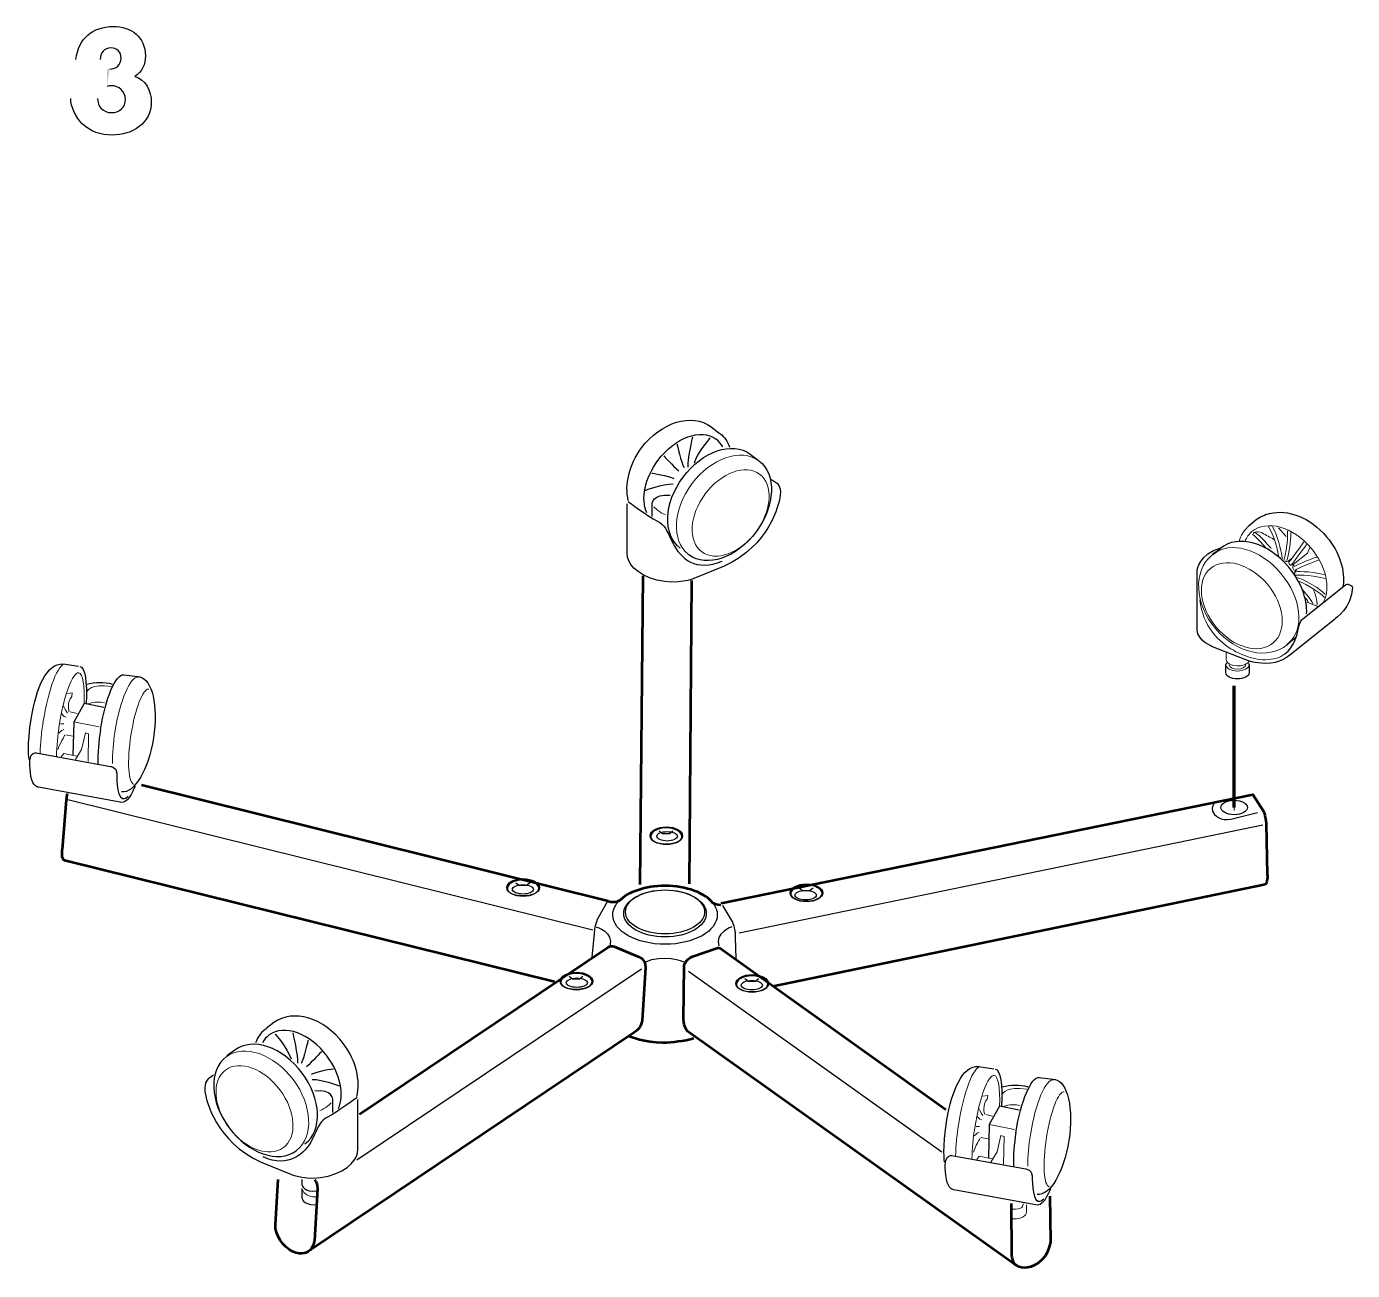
# Model space of a CAD drawing. Header units: centimetres. Extents: x 1543 to 3673, y 1148 to 2594.
# Drawn here: x 3180.573 to 3184.717, y 1687.131 to 1691.018 of the extents above; entities that cross this region are included whole.
import ezdxf

# ---------------------------------------------------------------- set-up
doc = ezdxf.new("R2010")
doc.units = ezdxf.units.CM
doc.layers.add('ferramenta', color=250, linetype='Continuous')

msp = doc.modelspace()

# ---------------------------------------------------------------- hatches: boundary and pattern name
at = {"layer": 'ferramenta', "transparency": 33554559}
h = msp.add_hatch(color=256, dxfattribs=at)
h.paths.add_polyline_path([(3180.7113, 1690.7935), (3180.7946, 1690.7935)], flags=0)
h.paths.add_polyline_path([(3180.8246, 1690.8306), (3180.8246, 1690.8852), (3180.833, 1690.8852)], flags=0)

# ---------------------------------------------------------------- linework, layer by layer
at = {"layer": 'ferramenta', "color": 18, "lineweight": 25, "true_color": 0x010101}
for points in [[(3182.7129, 1689.7673), (3182.7369, 1689.7486, -0.017467), (3182.7407, 1689.7457)], [(3184.3061, 1689.388, 0.025019), (3184.2999, 1689.3822), (3184.2791, 1689.3682)], [(3181.3464, 1687.9052), (3181.3224, 1687.8865, 0.013855), (3181.3186, 1687.8836)]]:
    msp.add_lwpolyline(points, format="xyb", dxfattribs=at)
for points in [[(3182.8348, 1689.6818), (3182.8597, 1689.6633)], [(3182.9014, 1689.6028), (3182.9168, 1689.5926)], [(3182.4503, 1689.3709), (3182.4503, 1689.5269)], [(3182.5288, 1689.4868), (3182.5288, 1689.5269)], [(3184.4149, 1689.4753), (3184.3906, 1689.4543)], [(3182.753, 1689.3316), (3182.6584, 1689.2933)], [(3184.2322, 1689.1322), (3184.2322, 1689.3197)], [(3184.5618, 1689.1671), (3184.6949, 1689.273)], [(3184.7032, 1689.2751), (3184.7102, 1689.2723)], [(3184.6621, 1689.1664), (3184.52, 1689.0528)], [(3184.3973, 1689.034), (3184.2796, 1689.08)], [(3180.6879, 1689.0261), (3180.7355, 1689.0191)], [(3184.3214, 1688.9984), (3184.3214, 1689.0232)], [(3184.3938, 1689.0232), (3184.3938, 1688.9984)], [(3180.8772, 1688.9921), (3180.9288, 1688.9855)], [(3180.8146, 1688.8903), (3180.7527, 1688.9029), (3180.7208, 1688.8447), (3180.718, 1688.7411)], [(3180.6087, 1688.7474), (3180.8356, 1688.7061)], [(3180.8713, 1688.5933), (3180.6101, 1688.641)], [(3181.2245, 1687.8197), (3181.1996, 1687.8012)], [(3183.5491, 1687.7679), (3183.5967, 1687.7609)], [(3181.1579, 1687.7407), (3181.1425, 1687.7305)], [(3183.7384, 1687.7339), (3183.79, 1687.7273)], [(3181.5305, 1687.6247), (3181.5305, 1687.6648)], [(3181.609, 1687.5088), (3181.609, 1687.6648)], [(3183.6758, 1687.6321), (3183.6139, 1687.6447), (3183.582, 1687.5865), (3183.5792, 1687.4829)], [(3181.3063, 1687.4695), (3181.4009, 1687.4311)], [(3183.4699, 1687.4892), (3183.6968, 1687.4479)], [(3181.4332, 1687.3865), (3181.4332, 1687.3591)], [(3181.434, 1687.4156), (3181.434, 1687.3979)], [(3183.7325, 1687.3352), (3183.4713, 1687.3828)]]:
    msp.add_lwpolyline(points, dxfattribs=at)
at = {"layer": 'ferramenta', "color": 18, "lineweight": 18, "true_color": 0x010101}
for points in [[(3184.4858, 1689.4514), (3184.5102, 1689.4242)], [(3184.5318, 1689.3371), (3184.5764, 1689.3726), (3184.5834, 1689.3901)], [(3184.5158, 1689.3476), (3184.527, 1689.3559)], [(3184.5179, 1689.3399), (3184.5235, 1689.335)], [(3184.5339, 1689.3197), (3184.5311, 1689.3259)], [(3184.5367, 1689.3057), (3184.5367, 1689.3141)], [(3184.5743, 1689.2193), (3184.6085, 1689.2054)], [(3184.3221, 1689.0612), (3184.3221, 1689.0402)], [(3180.7145, 1688.9246), (3180.7159, 1688.9358), (3180.7012, 1688.9337)], [(3180.7096, 1688.8763), (3180.7313, 1688.8714)], [(3180.69, 1688.8385), (3180.6795, 1688.8392)], [(3180.7208, 1688.8448), (3180.7999, 1688.8293)], [(3180.6956, 1688.8048), (3180.7173, 1688.8)], [(3180.7656, 1688.7208), (3180.767, 1688.8076), (3180.7572, 1688.8104), (3180.7453, 1688.7593), (3180.7257, 1688.7271)], [(3180.7299, 1688.7383), (3180.6893, 1688.7467), (3180.6816, 1688.7355)], [(3183.5757, 1687.6664), (3183.5771, 1687.6776), (3183.5624, 1687.6755)], [(3183.5708, 1687.6181), (3183.5925, 1687.6132)], [(3183.5512, 1687.5802), (3183.5407, 1687.5809)], [(3183.582, 1687.5866), (3183.6611, 1687.5711)], [(3183.6268, 1687.4626), (3183.6282, 1687.5494), (3183.6184, 1687.5522), (3183.6065, 1687.5011), (3183.5869, 1687.4689)], [(3183.5568, 1687.5466), (3183.5785, 1687.5417)], [(3183.5911, 1687.4801), (3183.5505, 1687.4885), (3183.5428, 1687.4773)], [(3183.6982, 1687.3358), (3183.6982, 1687.312)]]:
    msp.add_lwpolyline(points, dxfattribs=at)
at = {"layer": 'ferramenta', "lineweight": 53}
for points in [[(3182.4909, 1688.3374), (3182.5007, 1689.3014)], [(3182.6518, 1689.2867), (3182.6436, 1688.3391)], [(3182.3913, 1688.2849), (3180.9327, 1688.6473)], [(3182.7443, 1688.2784), (3184.4058, 1688.6186), (3184.4388, 1688.5665)], [(3184.4475, 1688.5266), (3184.4509, 1688.3686)], [(3180.6919, 1688.4127), (3182.2236, 1688.0339)], [(3184.4405, 1688.3356), (3182.9058, 1688.0179)], [(3182.6541, 1688.1117), (3182.7304, 1688.1377)], [(3182.7409, 1688.1377), (3183.4461, 1687.6343)], [(3182.5072, 1688.0775), (3182.4968, 1687.9118)], [(3182.6263, 1687.9155), (3182.628, 1688.0822)], [(3182.4722, 1687.8746), (3181.4535, 1687.1896)], [(3183.6623, 1687.1496), (3182.6402, 1687.8773)], [(3181.351, 1687.2731), (3181.3598, 1687.4148)], [(3181.4822, 1687.3869), (3181.4726, 1687.2237)], [(3183.7718, 1687.3627), (3183.7732, 1687.2226)], [(3183.6503, 1687.3401), (3183.6519, 1687.1765)]]:
    msp.add_lwpolyline(points, dxfattribs=at)
at = {"layer": 'ferramenta', "color": 7, "lineweight": 70, "true_color": 0xffffff}
msp.add_lwpolyline([(3184.3475, 1688.5776), (3184.3478, 1688.9581)], dxfattribs=at)
at = {"layer": 'ferramenta', "lineweight": 18}
msp.add_lwpolyline([(3184.3475, 1688.568), (3184.3478, 1688.9581)], dxfattribs=at)
at = {"layer": 'ferramenta', "lineweight": 53}
for points in [[(3180.6999, 1688.6211, 0.029176), (3180.697, 1688.6013), (3180.6841, 1688.4463)], [(3181.6138, 1687.619), (3182.3909, 1688.1407, -0.235801), (3182.4095, 1688.1436), (3182.4834, 1688.1124)]]:
    msp.add_lwpolyline(points, format="xyb", dxfattribs=at)
at = {"layer": 'ferramenta', "lineweight": 25}
for points in [[(3180.7022, 1688.6022), (3182.3433, 1688.1949)], [(3184.3372, 1688.5411), (3184.4208, 1688.5618)], [(3182.55, 1688.5044), (3182.5609, 1688.4964)], [(3182.5826, 1688.4964), (3182.5934, 1688.5043)], [(3182.7999, 1688.1863), (3184.4371, 1688.5231)], [(3182.5256, 1688.4795), (3182.5259, 1688.479)], [(3182.5609, 1688.4964), (3182.5826, 1688.4964)], [(3182.0824, 1688.3386), (3182.0764, 1688.3287), (3182.0764, 1688.3226)], [(3182.1023, 1688.3425), (3182.1132, 1688.3345)], [(3182.1349, 1688.3345), (3182.1457, 1688.3425)], [(3182.1671, 1688.3385), (3182.1731, 1688.3287), (3182.1731, 1688.3226)], [(3182.0779, 1688.3176), (3182.0782, 1688.3171)], [(3182.1132, 1688.3345), (3182.1349, 1688.3345)], [(3182.9679, 1688.3222), (3182.9619, 1688.3123), (3182.9619, 1688.3063)], [(3182.9634, 1688.3012), (3182.9637, 1688.3008)], [(3182.9878, 1688.3261), (3182.9987, 1688.3181)], [(3182.9987, 1688.3181), (3183.0204, 1688.3181)], [(3183.0204, 1688.3181), (3183.0312, 1688.3261)], [(3183.0527, 1688.3222), (3183.0586, 1688.3123), (3183.0586, 1688.3063)], [(3182.3613, 1688.2354), (3182.3889, 1688.2836)], [(3182.7478, 1688.2714), (3182.7791, 1688.2193)], [(3182.3407, 1688.1097), (3182.3493, 1688.1949)], [(3182.7877, 1688.1725), (3182.7895, 1688.1047)], [(3181.6059, 1687.4761), (3182.4955, 1688.073)], [(3182.2489, 1688.0463), (3182.2429, 1688.0364), (3182.2429, 1688.0304)], [(3182.2688, 1688.0502), (3182.2797, 1688.0422)], [(3182.3014, 1688.0422), (3182.3122, 1688.0502)], [(3182.3336, 1688.0462), (3182.3396, 1688.0364), (3182.3396, 1688.0304)], [(3182.6419, 1688.0665), (3183.4336, 1687.5017)], [(3182.2444, 1688.0253), (3182.2447, 1688.0249)], [(3182.2797, 1688.0422), (3182.3014, 1688.0422)], [(3182.7983, 1688.0389), (3182.7923, 1688.029), (3182.7923, 1688.023)], [(3182.7939, 1688.0179), (3182.7941, 1688.0175)], [(3182.8183, 1688.0428), (3182.8291, 1688.0348)], [(3182.8291, 1688.0348), (3182.8508, 1688.0348)], [(3182.8508, 1688.0348), (3182.8617, 1688.0428)], [(3182.8831, 1688.0388), (3182.8891, 1688.029), (3182.8891, 1688.023)]]:
    msp.add_lwpolyline(points, dxfattribs=at)
for points in [[(3182.6208, 1688.4845), (3182.6208, 1688.4906), (3182.6147, 1688.5006, 0.02611), (3182.6118, 1688.5026, 0.012956), (3182.6088, 1688.5046, 0.013484), (3182.6057, 1688.5063, 0.019464), (3182.6025, 1688.5079, 0.012564), (3182.5992, 1688.5093, 0.012819), (3182.5958, 1688.5106, 0.007054), (3182.5923, 1688.5117, 0.017518), (3182.5887, 1688.5126, 0.011844), (3182.5849, 1688.5133, 0.011742), (3182.5811, 1688.5139, 0.008478), (3182.5772, 1688.5142, 0.005426), (3182.5734, 1688.5144), (3182.5725, 1688.5144, 0.006348), (3182.5693, 1688.5143, 0.020557), (3182.5652, 1688.514, 0.01327), (3182.5611, 1688.5135, 0.009515), (3182.5568, 1688.5127, 0.004004), (3182.5531, 1688.5118, 0.012329), (3182.5495, 1688.5107, 0.010415), (3182.5459, 1688.5094, 0.010316), (3182.5425, 1688.508, 0.013826), (3182.5392, 1688.5063, 0.015243), (3182.536, 1688.5045, 0.024437), (3182.533, 1688.5025, 0.011305), (3182.5301, 1688.5005), (3182.5241, 1688.4906), (3182.5241, 1688.4845)], [(3182.0852, 1688.3406, -0.013464), (3182.0883, 1688.3426, -0.007736), (3182.0915, 1688.3444, -0.0113), (3182.0948, 1688.3461, -0.01214), (3182.0982, 1688.3475, -0.012332), (3182.1018, 1688.3488, -0.011312), (3182.1054, 1688.3499, -0.011855), (3182.1091, 1688.3508, -0.012853), (3182.1133, 1688.3516, -0.002782), (3182.1175, 1688.3521, -0.005424), (3182.1216, 1688.3524, -0.006491), (3182.1247, 1688.3525), (3182.1257, 1688.3525, -0.010855), (3182.1295, 1688.3523, -0.013232), (3182.1334, 1688.352, -0.011073), (3182.1372, 1688.3514, -0.010699), (3182.141, 1688.3507, -0.016122), (3182.1446, 1688.3498, -0.017977), (3182.1481, 1688.3487, -0.012002), (3182.1515, 1688.3474, -0.010617), (3182.1548, 1688.346, -0.019599), (3182.158, 1688.3444, -0.013479), (3182.1611, 1688.3427)], [(3182.9708, 1688.3242, -0.013464), (3182.9738, 1688.3262, -0.005265), (3182.977, 1688.328, -0.011306), (3182.9804, 1688.3297, -0.014718), (3182.9838, 1688.3312, -0.012332), (3182.9873, 1688.3324, -0.013939), (3182.9909, 1688.3335, -0.011855), (3182.9946, 1688.3344, -0.015241), (3182.9989, 1688.3352, -0.005251), (3183.003, 1688.3358, -0.005424), (3183.0071, 1688.336, -0.006491), (3183.0103, 1688.3361), (3183.0112, 1688.3361, -0.013569), (3183.015, 1688.336)], [(3183.0466, 1688.3263, 0.013473), (3183.0435, 1688.328, 0.019599), (3183.0404, 1688.3296, 0.010617), (3183.037, 1688.3311, 0.009313), (3183.0336, 1688.3323, 0.017977), (3183.0301, 1688.3334, 0.016122), (3183.0265, 1688.3343, 0.010699), (3183.0227, 1688.3351, 0.011072), (3183.0189, 1688.3356)], [(3182.258, 1688.0521, 0.01515), (3182.2548, 1688.0503, 0.011116), (3182.2517, 1688.0483)], [(3182.2613, 1688.0538, -0.017298), (3182.2647, 1688.0552, -0.009713), (3182.2683, 1688.0565, -0.01134), (3182.2719, 1688.0576, -0.011854), (3182.2756, 1688.0585, -0.008065), (3182.2798, 1688.0593, -0.012658), (3182.284, 1688.0598, -0.015601), (3182.2881, 1688.0601, 0.000057), (3182.2912, 1688.0602), (3182.2922, 1688.0602, -0.013561), (3182.296, 1688.06, -0.015878), (3182.2999, 1688.0597, -0.013754), (3182.3037, 1688.0592, -0.016003), (3182.3075, 1688.0584, -0.021574), (3182.3111, 1688.0575, -0.004386), (3182.3146, 1688.0564, -0.009351), (3182.318, 1688.0551, -0.015926), (3182.3213, 1688.0537, -0.019633), (3182.3245, 1688.0521, -0.016022), (3182.3276, 1688.0504)], [(3182.8012, 1688.0409, -0.019673), (3182.8043, 1688.0429, -0.007796), (3182.8074, 1688.0447, -0.011338), (3182.8108, 1688.0464, -0.010286), (3182.8142, 1688.0478, -0.010415), (3182.8177, 1688.0491, -0.012366), (3182.8213, 1688.0502, -0.009326), (3182.825, 1688.0511, -0.009493), (3182.8293, 1688.0519, -0.008329), (3182.8334, 1688.0524, -0.010369), (3182.8375, 1688.0527, -0.006377), (3182.8407, 1688.0528), (3182.8416, 1688.0528, -0.010852), (3182.8454, 1688.0526, -0.008492), (3182.8493, 1688.0523, -0.014397), (3182.8532, 1688.0517, -0.011838), (3182.8569, 1688.051, -0.020182), (3182.8605, 1688.0501, -0.012457), (3182.8641, 1688.049, -0.010108), (3182.8674, 1688.0477, -0.020501), (3182.8708, 1688.0463, -0.022099), (3182.874, 1688.0447, -0.013473), (3182.877, 1688.043, -0.013021), (3182.88, 1688.041)]]:
    msp.add_lwpolyline(points, format="xyb", dxfattribs=at)
at = {"layer": 'ferramenta', "color": 18, "lineweight": 25, "true_color": 0x010101}
for centre, radius, start, end in [((3182.6847, 1689.6708), 0.0724, 27.3927, 53.1409), ((3182.751, 1689.5097), 0.1787, 232.0132, 232.9785), ((3180.803, 1688.8069), 0.1603, 75.9445, 105.0437), ((3181.4017, 1688.7224), 0.6056, 170.7575, 180.8738), ((3181.3747, 1687.8087), 0.0725, 126.8995, 152.6307), ((3183.6642, 1687.5486), 0.1603, 75.9479, 105.0401), ((3184.2654, 1687.464), 0.608, 170.7776, 180.8537), ((3181.3803, 1687.5538), 0.0605, 306.0782, 308.9301)]:
    msp.add_arc(centre, radius, start, end, dxfattribs=at)
at = {"layer": 'ferramenta', "color": 18, "lineweight": 18, "true_color": 0x010101}
for centre, radius, start, end in [((3184.4532, 1689.3806), 0.0776, 130.4224, 157.5775), ((3183.2226, 1687.1751), 2.5649, 60.8513, 61.792), ((3184.2011, 1689.3208), 0.2984, 6.3529, 26.6955), ((3184.1843, 1689.4406), 0.3405, 344.3793, 359.3453), ((3150.8269, 1714.4661), 42.038, 323.28852, 323.39509), ((3184.3396, 1689.2997), 0.0899, 130.0721, 132.3418), ((3184.4603, 1689.1561), 0.0862, 307.1084, 310.4113), ((3184.4603, 1689.1162), 0.0745, 285.529, 307.7251), ((3181.3979, 1688.72), 0.7831, 170.9515, 177.9913), ((3181.3702, 1688.7232), 0.7037, 170.8428, 178.8228), ((3181.467, 1688.7133), 0.6257, 170.8746, 179.8413), ((3184.2619, 1687.4616), 0.7859, 170.9723, 177.9853), ((3184.2341, 1687.4647), 0.7064, 170.8581, 178.8075), ((3184.3254, 1687.4554), 0.6229, 170.8542, 179.863)]:
    msp.add_arc(centre, radius, start, end, dxfattribs=at)
at = {"layer": 'ferramenta', "lineweight": 53}
msp.add_arc((3182.5577, 1688.2316), 0.3883, 270.3969, 285.119, dxfattribs=at)
at = {"layer": 'ferramenta', "lineweight": 25}
for centre, major_axis, ratio, start_param, end_param in [((3182.5725, 1688.4845), (-0.0484, 0), 0.422427, 0.000339, 3.141811), ((3182.1247, 1688.3226), (-0.0484, 0), 0.422847, 0.001163, 3.141996), ((3183.0103, 1688.3063), (-0.0484, 0), 0.422847, 0.001163, 3.141996), ((3182.2912, 1688.0304), (-0.0484, 0), 0.422847, 0.001163, 3.141996), ((3182.8407, 1688.023), (0.0484, 0), 0.42333, 3.141509, 6.281354)]:
    msp.add_ellipse(centre, major_axis=major_axis, ratio=ratio, start_param=start_param, end_param=end_param, dxfattribs=at)
for points in [[(3180.7275, 1690.9152), (3180.7309, 1690.9481), (3180.7442, 1690.9731), (3180.7642, 1690.991)], [(3180.7642, 1690.991), (3180.7842, 1691.0089), (3180.8121, 1691.0181), (3180.8442, 1691.0181)], [(3180.8442, 1691.0181), (3180.9005, 1691.0181), (3180.9446, 1690.9856), (3180.9446, 1690.9268)], [(3180.8367, 1690.9514), (3180.8159, 1690.9514), (3180.803, 1690.9356), (3180.8034, 1690.9152)], [(3180.8688, 1690.9197), (3180.8688, 1690.9389), (3180.855, 1690.9514), (3180.8367, 1690.9514)], [(3180.833, 1690.8852), (3180.8538, 1690.8852), (3180.8688, 1690.8981), (3180.8688, 1690.9197)], [(3180.9446, 1690.9268), (3180.9446, 1690.9018), (3180.9346, 1690.8751), (3180.9117, 1690.8622)], [(3180.8388, 1690.8331), (3180.8338, 1690.8331), (3180.8292, 1690.8318), (3180.8246, 1690.8306)], [(3180.8821, 1690.791), (3180.8821, 1690.8147), (3180.8617, 1690.8331), (3180.8388, 1690.8331)], [(3180.9117, 1690.8622), (3180.945, 1690.8535), (3180.963, 1690.8152), (3180.963, 1690.7831)], [(3180.7471, 1690.7143), (3180.7284, 1690.7335), (3180.7105, 1690.766), (3180.7113, 1690.7935)], [(3180.7946, 1690.7935), (3180.7946, 1690.7685), (3180.8125, 1690.7489), (3180.8384, 1690.7489)], [(3180.8384, 1690.7489), (3180.8634, 1690.7489), (3180.8821, 1690.7656), (3180.8821, 1690.791)], [(3180.963, 1690.7831), (3180.963, 1690.7143), (3180.9034, 1690.6789), (3180.8409, 1690.6789)], [(3180.8409, 1690.6789), (3180.805, 1690.6789), (3180.7725, 1690.6885), (3180.7471, 1690.7143)], [(3184.2843, 1688.5891), (3184.2843, 1688.5891), (3184.2754, 1688.5793), (3184.2799, 1688.5659)], [(3184.3058, 1688.5776), (3184.3058, 1688.5902), (3184.3244, 1688.6004), (3184.3474, 1688.6004)], [(3184.3474, 1688.6004), (3184.3704, 1688.6004), (3184.3891, 1688.5902), (3184.3891, 1688.5776)], [(3184.2799, 1688.5659), (3184.2845, 1688.5524), (3184.3062, 1688.5349), (3184.3372, 1688.5411)], [(3184.3474, 1688.5548), (3184.3244, 1688.5548), (3184.3058, 1688.565), (3184.3058, 1688.5776)], [(3184.3891, 1688.5776), (3184.3891, 1688.565), (3184.3704, 1688.5548), (3184.3474, 1688.5548)], [(3182.522, 1688.4892), (3182.522, 1688.5045), (3182.5448, 1688.517), (3182.5729, 1688.517)], [(3182.543, 1688.4876), (3182.543, 1688.4957), (3182.5573, 1688.5023), (3182.5751, 1688.5023)], [(3182.5729, 1688.517), (3182.601, 1688.517), (3182.6237, 1688.5045), (3182.6237, 1688.4892)], [(3182.5751, 1688.5023), (3182.5928, 1688.5023), (3182.6072, 1688.4957), (3182.6072, 1688.4876)], [(3182.5729, 1688.4615), (3182.5448, 1688.4615), (3182.522, 1688.4739), (3182.522, 1688.4892)], [(3182.5751, 1688.4728), (3182.5573, 1688.4728), (3182.543, 1688.4794), (3182.543, 1688.4876)], [(3182.6237, 1688.4892), (3182.6237, 1688.4739), (3182.601, 1688.4615), (3182.5729, 1688.4615)], [(3182.6072, 1688.4876), (3182.6072, 1688.4794), (3182.5928, 1688.4728), (3182.5751, 1688.4728)], [(3182.6147, 1688.5006), (3182.6147, 1688.5005), (3182.6148, 1688.5005), (3182.6148, 1688.5004)], [(3182.0743, 1688.3273), (3182.0743, 1688.3426), (3182.0971, 1688.3551), (3182.1251, 1688.3551)], [(3182.0852, 1688.3406), (3182.0843, 1688.34), (3182.0834, 1688.3393), (3182.0824, 1688.3386)], [(3182.0916, 1688.3218), (3182.0916, 1688.3299), (3182.1063, 1688.3365), (3182.1246, 1688.3365)], [(3182.1246, 1688.3365), (3182.1428, 1688.3365), (3182.1575, 1688.3299), (3182.1575, 1688.3218)], [(3182.1251, 1688.3551), (3182.1532, 1688.3551), (3182.176, 1688.3426), (3182.176, 1688.3273)], [(3182.1611, 1688.3427), (3182.1621, 1688.3421), (3182.1631, 1688.3414), (3182.1641, 1688.3407)], [(3182.1641, 1688.3407), (3182.1651, 1688.3401), (3182.1661, 1688.3394), (3182.1669, 1688.3387)], [(3182.1669, 1688.3387), (3182.167, 1688.3386), (3182.1671, 1688.3386), (3182.1671, 1688.3385)], [(3182.9598, 1688.3109), (3182.9598, 1688.3263), (3182.9826, 1688.3387), (3183.0107, 1688.3387)], [(3183.0107, 1688.3387), (3183.0388, 1688.3387), (3183.0616, 1688.3263), (3183.0616, 1688.3109)], [(3182.1251, 1688.2996), (3182.0971, 1688.2996), (3182.0743, 1688.312), (3182.0743, 1688.3273)], [(3182.1246, 1688.307), (3182.1063, 1688.307), (3182.0916, 1688.3136), (3182.0916, 1688.3218)], [(3182.1575, 1688.3218), (3182.1575, 1688.3136), (3182.1428, 1688.307), (3182.1246, 1688.307)], [(3182.176, 1688.3273), (3182.176, 1688.312), (3182.1532, 1688.2996), (3182.1251, 1688.2996)], [(3182.4397, 1688.2463), (3182.4397, 1688.2869), (3182.4975, 1688.3199), (3182.5687, 1688.3199)], [(3182.4451, 1688.2512), (3182.4451, 1688.2891), (3182.5004, 1688.3199), (3182.5687, 1688.3199)], [(3182.5687, 1688.3199), (3182.6399, 1688.3199), (3182.6976, 1688.2869), (3182.6976, 1688.2463)], [(3182.5687, 1688.3199), (3182.6369, 1688.3199), (3182.6923, 1688.2891), (3182.6923, 1688.2512)], [(3183.0107, 1688.2832), (3182.9826, 1688.2832), (3182.9598, 1688.2956), (3182.9598, 1688.3109)], [(3182.9708, 1688.3242), (3182.9698, 1688.3236), (3182.9689, 1688.3229), (3182.9679, 1688.3222)], [(3182.9752, 1688.3035), (3182.9752, 1688.3117), (3182.99, 1688.3183), (3183.0082, 1688.3183)], [(3183.0082, 1688.2888), (3182.99, 1688.2888), (3182.9752, 1688.2954), (3182.9752, 1688.3035)], [(3183.0082, 1688.3183), (3183.0264, 1688.3183), (3183.0412, 1688.3117), (3183.0412, 1688.3035)], [(3183.0412, 1688.3035), (3183.0412, 1688.2954), (3183.0264, 1688.2888), (3183.0082, 1688.2888)], [(3183.0616, 1688.3109), (3183.0616, 1688.2956), (3183.0388, 1688.2832), (3183.0107, 1688.2832)], [(3183.015, 1688.336), (3183.0163, 1688.3358), (3183.0176, 1688.3358), (3183.0189, 1688.3356)], [(3183.0466, 1688.3263), (3183.0476, 1688.3257), (3183.0486, 1688.325), (3183.0496, 1688.3244)], [(3183.0496, 1688.3244), (3183.0506, 1688.3237), (3183.0516, 1688.323), (3183.0525, 1688.3223)], [(3183.0525, 1688.3223), (3183.0526, 1688.3222), (3183.0526, 1688.3222), (3183.0527, 1688.3222)], [(3182.4053, 1688.2419), (3182.4053, 1688.2581), (3182.4127, 1688.2732), (3182.4257, 1688.2864)], [(3182.7184, 1688.2786), (3182.7271, 1688.2674), (3182.732, 1688.255), (3182.732, 1688.2419)], [(3182.3493, 1688.1949), (3182.3493, 1688.1949), (3182.351, 1688.2181), (3182.3613, 1688.2354)], [(3182.5687, 1688.1501), (3182.4785, 1688.1501), (3182.4053, 1688.1912), (3182.4053, 1688.2419)], [(3182.5687, 1688.1729), (3182.4975, 1688.1729), (3182.4397, 1688.2057), (3182.4397, 1688.2463)], [(3182.5687, 1688.1825), (3182.5004, 1688.1825), (3182.4451, 1688.2133), (3182.4451, 1688.2512)], [(3182.6923, 1688.2512), (3182.6923, 1688.2133), (3182.6369, 1688.1825), (3182.5687, 1688.1825)], [(3182.6976, 1688.2463), (3182.6976, 1688.2057), (3182.6399, 1688.1729), (3182.5687, 1688.1729)], [(3182.732, 1688.2419), (3182.732, 1688.1912), (3182.6589, 1688.1501), (3182.5687, 1688.1501)], [(3182.7791, 1688.2193), (3182.7791, 1688.2193), (3182.7877, 1688.2054), (3182.7877, 1688.1725)], [(3182.3531, 1688.2049), (3182.3531, 1688.2049), (3182.4106, 1688.1883), (3182.396, 1688.1441)], [(3182.7777, 1688.2049), (3182.7777, 1688.2049), (3182.7229, 1688.1855), (3182.7363, 1688.1449)], [(3182.6286, 1688.0945), (3182.6286, 1688.0945), (3182.5612, 1688.1205), (3182.5048, 1688.0937)], [(3182.2408, 1688.035), (3182.2408, 1688.0503), (3182.2636, 1688.0628), (3182.2917, 1688.0628)], [(3182.2517, 1688.0483), (3182.2508, 1688.0477), (3182.2499, 1688.0469), (3182.2489, 1688.0463)], [(3182.2613, 1688.0538), (3182.2602, 1688.0532), (3182.2591, 1688.0527), (3182.258, 1688.0521)], [(3182.2917, 1688.0628), (3182.3198, 1688.0628), (3182.3425, 1688.0503), (3182.3425, 1688.035)], [(3182.3276, 1688.0504), (3182.3286, 1688.0498), (3182.3296, 1688.0491), (3182.3306, 1688.0485)], [(3182.3306, 1688.0485), (3182.3316, 1688.0478), (3182.3326, 1688.0471), (3182.3335, 1688.0464)], [(3182.3335, 1688.0464), (3182.3335, 1688.0463), (3182.3336, 1688.0463), (3182.3336, 1688.0462)], [(3182.7902, 1688.0276), (3182.7902, 1688.043), (3182.813, 1688.0554), (3182.8411, 1688.0554)], [(3182.8411, 1688.0554), (3182.8692, 1688.0554), (3182.892, 1688.043), (3182.892, 1688.0276)], [(3182.2917, 1688.0072), (3182.2636, 1688.0072), (3182.2408, 1688.0197), (3182.2408, 1688.035)], [(3182.26, 1688.0301), (3182.26, 1688.0382), (3182.2747, 1688.0448), (3182.293, 1688.0448)], [(3182.293, 1688.0153), (3182.2747, 1688.0153), (3182.26, 1688.0219), (3182.26, 1688.0301)], [(3182.3425, 1688.035), (3182.3425, 1688.0197), (3182.3198, 1688.0072), (3182.2917, 1688.0072)], [(3182.293, 1688.0448), (3182.3112, 1688.0448), (3182.3259, 1688.0382), (3182.3259, 1688.0301)], [(3182.3259, 1688.0301), (3182.3259, 1688.0219), (3182.3112, 1688.0153), (3182.293, 1688.0153)], [(3182.8411, 1687.9999), (3182.813, 1687.9999), (3182.7902, 1688.0123), (3182.7902, 1688.0276)], [(3182.8012, 1688.0409), (3182.8002, 1688.0403), (3182.7993, 1688.0395), (3182.7983, 1688.0389)], [(3182.8068, 1688.0223), (3182.8068, 1688.0304), (3182.8216, 1688.037), (3182.8398, 1688.037)], [(3182.8398, 1688.0075), (3182.8216, 1688.0075), (3182.8068, 1688.0141), (3182.8068, 1688.0223)], [(3182.8398, 1688.037), (3182.858, 1688.037), (3182.8728, 1688.0304), (3182.8728, 1688.0223)], [(3182.8728, 1688.0223), (3182.8728, 1688.0141), (3182.858, 1688.0075), (3182.8398, 1688.0075)], [(3182.892, 1688.0276), (3182.892, 1688.0123), (3182.8692, 1687.9999), (3182.8411, 1687.9999)], [(3182.88, 1688.041), (3182.881, 1688.0404), (3182.882, 1688.0397), (3182.8829, 1688.039)], [(3182.8829, 1688.039), (3182.883, 1688.0389), (3182.883, 1688.0389), (3182.8831, 1688.0388)]]:
    msp.add_open_spline(points, degree=3, dxfattribs=at)
at = {"layer": 'ferramenta', "color": 18, "lineweight": 25, "true_color": 0x010101}
for points in [[(3182.4953, 1689.7011), (3182.5557, 1689.7822), (3182.6531, 1689.8118), (3182.7129, 1689.7673)], [(3182.5465, 1689.6622), (3182.5999, 1689.7339), (3182.6812, 1689.7637), (3182.7281, 1689.7287)], [(3182.7407, 1689.7457), (3182.7546, 1689.7354), (3182.7644, 1689.721), (3182.7703, 1689.704)], [(3182.6064, 1689.7128), (3182.6064, 1689.7128), (3182.6191, 1689.6545), (3182.6281, 1689.6397)], [(3182.625, 1689.6099), (3182.6853, 1689.6909), (3182.7793, 1689.7231), (3182.8348, 1689.6818)], [(3182.6541, 1689.735), (3182.6541, 1689.735), (3182.6371, 1689.6616), (3182.6397, 1689.6412)], [(3182.7096, 1689.7324), (3182.7096, 1689.7324), (3182.6721, 1689.6906), (3182.6593, 1689.654)], [(3182.4539, 1689.537), (3182.4419, 1689.5859), (3182.4558, 1689.648), (3182.4953, 1689.7011)], [(3182.5646, 1689.677), (3182.5646, 1689.677), (3182.5928, 1689.6454), (3182.6115, 1689.6292)], [(3182.5114, 1689.4988), (3182.4924, 1689.5412), (3182.5048, 1689.6062), (3182.5465, 1689.6622)], [(3182.5271, 1689.6224), (3182.5271, 1689.6224), (3182.58, 1689.6147), (3182.5962, 1689.6054)], [(3182.8621, 1689.6605), (3182.9175, 1689.6191), (3182.9136, 1689.5199), (3182.8532, 1689.4389)], [(3182.5075, 1689.5687), (3182.5075, 1689.5687), (3182.5603, 1689.5892), (3182.5936, 1689.5892)], [(3182.6161, 1689.3883), (3182.5606, 1689.4297), (3182.5646, 1689.5289), (3182.625, 1689.6099)], [(3182.9168, 1689.5926), (3182.9168, 1689.5926), (3182.9321, 1689.5832), (3182.9287, 1689.5533)], [(3182.5288, 1689.5269), (3182.5288, 1689.5269), (3182.5296, 1689.5593), (3182.5851, 1689.5534)], [(3182.9287, 1689.5533), (3182.9253, 1689.5235), (3182.8938, 1689.3948), (3182.753, 1689.3316)], [(3182.4529, 1689.5337), (3182.4529, 1689.5337), (3182.5177, 1689.486), (3182.5433, 1689.4732)], [(3184.4592, 1689.4958), (3184.5136, 1689.5113), (3184.5853, 1689.484), (3184.6364, 1689.4235)], [(3182.5433, 1689.4732), (3182.5689, 1689.4604), (3182.5715, 1689.4476), (3182.5936, 1689.4024)], [(3184.4592, 1689.4958), (3184.4447, 1689.4928), (3184.4261, 1689.4848), (3184.4149, 1689.4753)], [(3182.8532, 1689.4389), (3182.7929, 1689.3578), (3182.6989, 1689.3257), (3182.6434, 1689.367)], [(3184.5179, 1689.3288), (3184.4532, 1689.4055), (3184.3584, 1689.4321), (3184.3061, 1689.388)], [(3184.6364, 1689.4235), (3184.6775, 1689.3747), (3184.6951, 1689.3162), (3184.6875, 1689.2687)], [(3182.5936, 1689.4024), (3182.6158, 1689.3572), (3182.6669, 1689.312), (3182.7471, 1689.3478)], [(3184.2322, 1689.3197), (3184.2322, 1689.3197), (3184.2365, 1689.3686), (3184.3054, 1689.3894)], [(3182.5433, 1689.2882), (3182.4759, 1689.3052), (3182.4503, 1689.3436), (3182.4503, 1689.3709)], [(3182.6584, 1689.2933), (3182.6584, 1689.2933), (3182.6107, 1689.2711), (3182.5433, 1689.2882)], [(3184.5738, 1689.1824), (3184.5764, 1689.2278), (3184.5572, 1689.2822), (3184.5179, 1689.3288)], [(3184.7172, 1689.2646), (3184.7165, 1689.2033), (3184.6621, 1689.1664), (3184.6621, 1689.1664)], [(3184.6949, 1689.273), (3184.6984, 1689.2758), (3184.7032, 1689.2751), (3184.7032, 1689.2751)], [(3184.7102, 1689.2723), (3184.7172, 1689.2695), (3184.7172, 1689.2646), (3184.7172, 1689.2646)], [(3184.5478, 1689.1364), (3184.5507, 1689.1587), (3184.5618, 1689.1671), (3184.5618, 1689.1671)], [(3184.2796, 1689.08), (3184.2796, 1689.08), (3184.2322, 1689.0981), (3184.2322, 1689.1322)], [(3184.5059, 1689.0573), (3184.5346, 1689.0793), (3184.5456, 1689.1187), (3184.5478, 1689.1364)], [(3184.52, 1689.0528), (3184.52, 1689.0528), (3184.4879, 1689.0256), (3184.4468, 1689.0277)], [(3180.5884, 1688.8594), (3180.6038, 1688.9491), (3180.6353, 1689.0303), (3180.6879, 1689.0261)], [(3180.7394, 1689.0186), (3180.7558, 1689.016), (3180.7629, 1688.9688), (3180.7593, 1688.903)], [(3184.3214, 1689.0232), (3184.3214, 1689.0258), (3184.3224, 1689.0283), (3184.3242, 1689.0306)], [(3184.3922, 1689.0289), (3184.3933, 1689.0271), (3184.3938, 1689.0252), (3184.3938, 1689.0232)], [(3184.4468, 1689.0277), (3184.4057, 1689.0298), (3184.3973, 1689.034), (3184.3973, 1689.034)], [(3180.804, 1688.8196), (3180.8194, 1688.9188), (3180.8522, 1688.996), (3180.8772, 1688.9921)], [(3180.9262, 1688.9856), (3180.9656, 1688.9795), (3180.9851, 1688.8941), (3180.9696, 1688.795)], [(3184.3576, 1688.9793), (3184.3376, 1688.9793), (3184.3214, 1688.9878), (3184.3214, 1688.9984)], [(3184.3938, 1688.9984), (3184.3938, 1688.9878), (3184.3776, 1688.9793), (3184.3576, 1688.9793)], [(3180.5814, 1688.7271), (3180.5814, 1688.7271), (3180.573, 1688.7698), (3180.5884, 1688.8594)], [(3180.9696, 1688.795), (3180.9541, 1688.6958), (3180.9097, 1688.6205), (3180.8703, 1688.6266)], [(3180.587, 1688.6746), (3180.5814, 1688.7082), (3180.5821, 1688.7348), (3180.5891, 1688.7418)], [(3180.5891, 1688.7418), (3180.5961, 1688.7488), (3180.6024, 1688.7495), (3180.6087, 1688.7474)], [(3180.6101, 1688.641), (3180.6101, 1688.641), (3180.5926, 1688.641), (3180.587, 1688.6746)], [(3180.8356, 1688.7061), (3180.8356, 1688.7061), (3180.8545, 1688.704), (3180.8552, 1688.6844)], [(3180.8552, 1688.6844), (3180.8552, 1688.6844), (3180.8531, 1688.6116), (3180.8727, 1688.606)], [(3180.9119, 1688.6445), (3180.9119, 1688.6445), (3180.8938, 1688.5927), (3180.8713, 1688.5933)], [(3180.8727, 1688.606), (3180.8801, 1688.6039), (3180.8862, 1688.6076), (3180.8909, 1688.613)], [(3181.564, 1687.8391), (3181.5036, 1687.9201), (3181.4062, 1687.9497), (3181.3464, 1687.9052)], [(3181.3186, 1687.8836), (3181.3047, 1687.8733), (3181.2949, 1687.8589), (3181.289, 1687.8419)], [(3181.5128, 1687.8001), (3181.4594, 1687.8718), (3181.3781, 1687.9016), (3181.3312, 1687.8667)], [(3181.4343, 1687.7478), (3181.374, 1687.8288), (3181.28, 1687.861), (3181.2245, 1687.8197)], [(3181.3497, 1687.8703), (3181.3497, 1687.8703), (3181.3872, 1687.8285), (3181.4, 1687.7919)], [(3181.4052, 1687.8729), (3181.4052, 1687.8729), (3181.4222, 1687.7995), (3181.4196, 1687.7791)], [(3181.4529, 1687.8507), (3181.4529, 1687.8507), (3181.4402, 1687.7924), (3181.4312, 1687.7776)], [(3181.6054, 1687.6749), (3181.6174, 1687.7238), (3181.6035, 1687.7859), (3181.564, 1687.8391)], [(3181.1972, 1687.7983), (3181.1418, 1687.757), (3181.1457, 1687.6578), (3181.2061, 1687.5767)], [(3181.4947, 1687.8149), (3181.4947, 1687.8149), (3181.4665, 1687.7833), (3181.4478, 1687.7671)], [(3181.5479, 1687.6367), (3181.5669, 1687.6791), (3181.5545, 1687.7441), (3181.5128, 1687.8001)], [(3181.5322, 1687.7603), (3181.5322, 1687.7603), (3181.4793, 1687.7526), (3181.4631, 1687.7432)], [(3183.4496, 1687.6012), (3183.465, 1687.6909), (3183.4965, 1687.7721), (3183.5491, 1687.7679)], [(3183.6006, 1687.7603), (3183.617, 1687.7578), (3183.6241, 1687.7106), (3183.6205, 1687.6447)], [(3181.1425, 1687.7305), (3181.1425, 1687.7305), (3181.1272, 1687.7211), (3181.1306, 1687.6912)], [(3181.4432, 1687.5262), (3181.4987, 1687.5675), (3181.4947, 1687.6668), (3181.4343, 1687.7478)], [(3181.5518, 1687.7066), (3181.5518, 1687.7066), (3181.499, 1687.727), (3181.4657, 1687.727)], [(3183.6652, 1687.5614), (3183.6807, 1687.6605), (3183.7134, 1687.7378), (3183.7384, 1687.7339)], [(3183.7874, 1687.7273), (3183.8268, 1687.7212), (3183.8463, 1687.6359), (3183.8308, 1687.5367)], [(3181.1306, 1687.6912), (3181.134, 1687.6614), (3181.1655, 1687.5326), (3181.3063, 1687.4695)], [(3181.5305, 1687.6648), (3181.5305, 1687.6648), (3181.5297, 1687.6972), (3181.4742, 1687.6912)], [(3181.6064, 1687.6716), (3181.6064, 1687.6716), (3181.5416, 1687.6239), (3181.516, 1687.6111)], [(3181.516, 1687.6111), (3181.4904, 1687.5983), (3181.4878, 1687.5855), (3181.4657, 1687.5403)], [(3183.4426, 1687.4689), (3183.4426, 1687.4689), (3183.4342, 1687.5116), (3183.4496, 1687.6012)], [(3181.2061, 1687.5767), (3181.2664, 1687.4957), (3181.3604, 1687.4635), (3181.4159, 1687.5049)], [(3181.4657, 1687.5403), (3181.4435, 1687.4951), (3181.3924, 1687.4499), (3181.3122, 1687.4857)], [(3181.516, 1687.426), (3181.5834, 1687.4431), (3181.609, 1687.4815), (3181.609, 1687.5088)], [(3183.8308, 1687.5367), (3183.8154, 1687.4376), (3183.7709, 1687.3622), (3183.7315, 1687.3684)], [(3183.4482, 1687.4164), (3183.4426, 1687.45), (3183.4433, 1687.4766), (3183.4503, 1687.4836)], [(3183.4503, 1687.4836), (3183.4573, 1687.4906), (3183.4636, 1687.4913), (3183.4699, 1687.4892)], [(3181.4009, 1687.4311), (3181.4009, 1687.4311), (3181.4486, 1687.409), (3181.516, 1687.426)], [(3183.6968, 1687.4479), (3183.6968, 1687.4479), (3183.7157, 1687.4458), (3183.7164, 1687.4262)], [(3183.7164, 1687.4262), (3183.7164, 1687.4262), (3183.7143, 1687.3534), (3183.734, 1687.3478)], [(3181.434, 1687.3979), (3181.434, 1687.3979), (3181.4405, 1687.3744), (3181.48, 1687.3793)], [(3183.4713, 1687.3828), (3183.4713, 1687.3828), (3183.4538, 1687.3828), (3183.4482, 1687.4164)], [(3183.7732, 1687.3863), (3183.7732, 1687.3863), (3183.755, 1687.3344), (3183.7325, 1687.3352)], [(3181.4332, 1687.3591), (3181.4332, 1687.3591), (3181.4348, 1687.3364), (3181.4736, 1687.3356)], [(3183.734, 1687.3478), (3183.7413, 1687.3456), (3183.7474, 1687.3494), (3183.7521, 1687.3548)]]:
    msp.add_open_spline(points, degree=3, dxfattribs=at)
at = {"layer": 'ferramenta', "color": 18, "lineweight": 18, "true_color": 0x010101}
for points in [[(3182.6523, 1689.5886), (3182.7126, 1689.6696), (3182.8066, 1689.7018), (3182.8621, 1689.6605)], [(3182.6943, 1689.5573), (3182.7442, 1689.6242), (3182.8202, 1689.652), (3182.8641, 1689.6193)], [(3182.641, 1689.3688), (3182.5881, 1689.4112), (3182.5928, 1689.5087), (3182.6523, 1689.5886)], [(3182.8641, 1689.6193), (3182.9079, 1689.5866), (3182.9031, 1689.5058), (3182.8532, 1689.4389)], [(3182.6834, 1689.3768), (3182.6396, 1689.4095), (3182.6444, 1689.4903), (3182.6943, 1689.5573)], [(3182.5339, 1689.5167), (3182.5339, 1689.5167), (3182.5527, 1689.4979), (3182.5697, 1689.4928)], [(3184.403, 1689.4396), (3184.4486, 1689.4781), (3184.5316, 1689.4549), (3184.5882, 1689.3878)], [(3182.8532, 1689.4389), (3182.8034, 1689.3719), (3182.7273, 1689.3441), (3182.6834, 1689.3768)], [(3184.3627, 1689.4102), (3184.3676, 1689.4272), (3184.3765, 1689.4419), (3184.3894, 1689.4532)], [(3184.4461, 1689.3894), (3184.4461, 1689.3894), (3184.4155, 1689.4249), (3184.405, 1689.4305)], [(3184.4064, 1689.4333), (3184.4064, 1689.4333), (3184.4155, 1689.4458), (3184.435, 1689.4354)], [(3184.4635, 1689.3866), (3184.4635, 1689.3866), (3184.4256, 1689.4306), (3184.4127, 1689.4374)], [(3184.4545, 1689.4549), (3184.4545, 1689.4549), (3184.4754, 1689.4263), (3184.4858, 1689.3643)], [(3184.5144, 1689.4423), (3184.5144, 1689.4423), (3184.5165, 1689.3943), (3184.5025, 1689.3497)], [(3184.2817, 1689.3685), (3184.334, 1689.4126), (3184.4288, 1689.386), (3184.4936, 1689.3092)], [(3184.5653, 1689.4082), (3184.5653, 1689.4082), (3184.5381, 1689.3685), (3184.5172, 1689.3427)], [(3184.5882, 1689.3878), (3184.6349, 1689.3323), (3184.6491, 1689.2643), (3184.6269, 1689.2206)], [(3184.2887, 1689.1365), (3184.2236, 1689.2137), (3184.2184, 1689.3165), (3184.2772, 1689.366)], [(3184.2732, 1689.3245), (3184.3173, 1689.3617), (3184.3969, 1689.3397), (3184.4511, 1689.2755)], [(3184.506, 1689.3476), (3184.506, 1689.3476), (3184.5116, 1689.3441), (3184.5158, 1689.3476)], [(3184.5235, 1689.335), (3184.5235, 1689.335), (3184.5263, 1689.3343), (3184.5318, 1689.3371)], [(3184.5311, 1689.3259), (3184.5311, 1689.3259), (3184.5283, 1689.3308), (3184.5339, 1689.3357)], [(3184.5346, 1689.3308), (3184.5346, 1689.3308), (3184.5771, 1689.351), (3184.6057, 1689.3601)], [(3184.6106, 1689.3503), (3184.6106, 1689.3503), (3184.5541, 1689.3301), (3184.5374, 1689.319)], [(3184.2915, 1689.141), (3184.2373, 1689.2051), (3184.2292, 1689.2873), (3184.2732, 1689.3245)], [(3184.4936, 1689.3092), (3184.5583, 1689.2325), (3184.5685, 1689.1345), (3184.5162, 1689.0904)], [(3184.5367, 1689.3141), (3184.5367, 1689.3141), (3184.5374, 1689.3169), (3184.5437, 1689.3204)], [(3184.5395, 1689.3141), (3184.5395, 1689.3141), (3184.5764, 1689.3183), (3184.6315, 1689.3043)], [(3184.5395, 1689.303), (3184.5395, 1689.303), (3184.5764, 1689.3071), (3184.6315, 1689.2932)], [(3184.543, 1689.2967), (3184.543, 1689.2967), (3184.6001, 1689.2765), (3184.6315, 1689.2437)], [(3184.4511, 1689.2755), (3184.5052, 1689.2113), (3184.5134, 1689.1291), (3184.4693, 1689.0919)], [(3184.5507, 1689.2841), (3184.5507, 1689.2841), (3184.6127, 1689.2556), (3184.6301, 1689.2333)], [(3184.5597, 1689.2591), (3184.5597, 1689.2591), (3184.5862, 1689.2326), (3184.5931, 1689.2137)], [(3184.5959, 1689.2563), (3184.5959, 1689.2563), (3184.6099, 1689.2193), (3184.6057, 1689.2096)], [(3184.2398, 1689.227), (3184.2482, 1689.1434), (3184.3026, 1689.0925), (3184.3451, 1689.0688)], [(3184.5695, 1689.2326), (3184.5695, 1689.2326), (3184.5764, 1689.2263), (3184.5792, 1689.2186)], [(3184.513, 1689.0864), (3184.4542, 1689.0369), (3184.3538, 1689.0593), (3184.2887, 1689.1365)], [(3184.4693, 1689.0919), (3184.4253, 1689.0548), (3184.3456, 1689.0767), (3184.2915, 1689.141)], [(3184.5406, 1689.11), (3184.5378, 1689.1076), (3184.516, 1689.0883), (3184.513, 1689.0864)], [(3184.3451, 1689.0688), (3184.3876, 1689.0451), (3184.4322, 1689.0312), (3184.4803, 1689.0444)], [(3180.6245, 1688.8431), (3180.6408, 1688.9474), (3180.6721, 1689.029), (3180.6946, 1689.0255)], [(3180.6755, 1688.8351), (3180.69, 1688.9283), (3180.7172, 1689.0014), (3180.7363, 1688.9984)], [(3184.3576, 1689.004), (3184.3376, 1689.004), (3184.3214, 1689.0126), (3184.3214, 1689.0232)], [(3184.3221, 1689.0402), (3184.3221, 1689.0402), (3184.3256, 1689.0201), (3184.3569, 1689.0201)], [(3184.3576, 1689.0103), (3184.3434, 1689.0103), (3184.3319, 1689.0164), (3184.3319, 1689.0239)], [(3184.3569, 1689.0201), (3184.3883, 1689.0201), (3184.3932, 1689.034), (3184.3932, 1689.034)], [(3184.3833, 1689.0239), (3184.3833, 1689.0164), (3184.3718, 1689.0103), (3184.3576, 1689.0103)], [(3184.3938, 1689.0232), (3184.3938, 1689.0126), (3184.3776, 1689.004), (3184.3576, 1689.004)], [(3180.7363, 1688.9984), (3180.7496, 1688.9963), (3180.7554, 1688.9577), (3180.7527, 1688.9029)], [(3180.7628, 1688.9414), (3180.7628, 1688.9414), (3180.774, 1688.9666), (3180.8384, 1688.9554)], [(3180.8492, 1688.8126), (3180.8647, 1688.9117), (3180.8975, 1688.9889), (3180.9225, 1688.985)], [(3180.7061, 1688.8777), (3180.7061, 1688.8777), (3180.6977, 1688.9071), (3180.7145, 1688.9246)], [(3180.8995, 1688.8041), (3180.9122, 1688.886), (3180.9371, 1688.9502), (3180.9551, 1688.9475)], [(3180.6893, 1688.8938), (3180.6893, 1688.8938), (3180.6921, 1688.884), (3180.7012, 1688.8728)], [(3180.7649, 1688.9008), (3180.7649, 1688.9008), (3180.7852, 1688.9113), (3180.8167, 1688.905)], [(3180.6837, 1688.87), (3180.6837, 1688.87), (3180.6879, 1688.8623), (3180.697, 1688.8594)], [(3180.6928, 1688.8034), (3180.6928, 1688.8034), (3180.6753, 1688.7754), (3180.6711, 1688.7586)], [(3180.6893, 1688.8209), (3180.6893, 1688.8209), (3180.6788, 1688.8167), (3180.6739, 1688.8097)], [(3180.9089, 1688.6506), (3180.8909, 1688.6534), (3180.8867, 1688.7221), (3180.8995, 1688.8041)], [(3181.407, 1687.7265), (3181.3467, 1687.8075), (3181.2527, 1687.8397), (3181.1972, 1687.7984)], [(3181.1952, 1687.7572), (3181.1513, 1687.7245), (3181.1562, 1687.6437), (3181.2061, 1687.5767)], [(3181.365, 1687.6951), (3181.3151, 1687.7621), (3181.2391, 1687.7898), (3181.1952, 1687.7572)], [(3183.4857, 1687.5849), (3183.502, 1687.6891), (3183.5333, 1687.7708), (3183.5558, 1687.7673)], [(3181.4183, 1687.5067), (3181.4712, 1687.5491), (3181.4665, 1687.6466), (3181.407, 1687.7265)], [(3183.5367, 1687.5769), (3183.5512, 1687.6701), (3183.5784, 1687.7432), (3183.5975, 1687.7402)], [(3183.5975, 1687.7402), (3183.6108, 1687.7381), (3183.6166, 1687.6995), (3183.6139, 1687.6447)], [(3183.7105, 1687.5544), (3183.7259, 1687.6535), (3183.7587, 1687.7307), (3183.7837, 1687.7268)], [(3181.3759, 1687.5147), (3181.4197, 1687.5474), (3181.4149, 1687.6282), (3181.365, 1687.6951)], [(3183.624, 1687.6832), (3183.624, 1687.6832), (3183.6352, 1687.7084), (3183.6996, 1687.6972)], [(3183.7607, 1687.5459), (3183.7734, 1687.6278), (3183.7984, 1687.692), (3183.8163, 1687.6892)], [(3181.5254, 1687.6546), (3181.5254, 1687.6546), (3181.5066, 1687.6358), (3181.4896, 1687.6307)], [(3183.5505, 1687.6356), (3183.5505, 1687.6356), (3183.5533, 1687.6258), (3183.5624, 1687.6146)], [(3183.5673, 1687.6195), (3183.5673, 1687.6195), (3183.5589, 1687.6489), (3183.5757, 1687.6664)], [(3183.6261, 1687.6426), (3183.6261, 1687.6426), (3183.6464, 1687.6531), (3183.6779, 1687.6468)], [(3183.5449, 1687.6118), (3183.5449, 1687.6118), (3183.5491, 1687.604), (3183.5582, 1687.6013)], [(3181.2061, 1687.5767), (3181.2559, 1687.5098), (3181.332, 1687.482), (3181.3759, 1687.5147)], [(3183.5505, 1687.5627), (3183.5505, 1687.5627), (3183.54, 1687.5585), (3183.5351, 1687.5515)], [(3183.554, 1687.5452), (3183.554, 1687.5452), (3183.5365, 1687.5172), (3183.5323, 1687.5004)], [(3183.7701, 1687.3924), (3183.7521, 1687.3952), (3183.7479, 1687.4639), (3183.7607, 1687.5459)], [(3181.4364, 1687.3817), (3181.4364, 1687.3817), (3181.4413, 1687.3599), (3181.4801, 1687.3607)], [(3183.6982, 1687.312), (3183.6982, 1687.312), (3183.6961, 1687.2896), (3183.652, 1687.2924)], [(3183.6639, 1687.3226), (3183.6639, 1687.3226), (3183.6569, 1687.3218), (3183.6527, 1687.3226)], [(3183.6877, 1687.3394), (3183.6877, 1687.3394), (3183.6912, 1687.3226), (3183.6639, 1687.3226)]]:
    msp.add_open_spline(points, degree=3, dxfattribs=at)
at = {"layer": 'ferramenta', "lineweight": 53}
for points in [[(3184.4388, 1688.5665), (3184.4388, 1688.5665), (3184.444, 1688.5596), (3184.4475, 1688.5266)], [(3180.6841, 1688.4463), (3180.6841, 1688.4463), (3180.679, 1688.4153), (3180.6919, 1688.4127)], [(3184.4509, 1688.3686), (3184.4509, 1688.3686), (3184.4544, 1688.3391), (3184.4405, 1688.3356)], [(3182.4257, 1688.2864), (3182.4535, 1688.3147), (3182.5071, 1688.3338), (3182.5687, 1688.3338)], [(3182.5687, 1688.3338), (3182.6356, 1688.3338), (3182.6932, 1688.3111), (3182.7184, 1688.2787)], [(3182.3913, 1688.2849), (3182.3913, 1688.2849), (3182.4094, 1688.2782), (3182.4252, 1688.2869)], [(3182.7189, 1688.279), (3182.7189, 1688.279), (3182.7304, 1688.2735), (3182.7426, 1688.2739)], [(3182.7304, 1688.1377), (3182.7304, 1688.1377), (3182.7339, 1688.1412), (3182.7409, 1688.1377)], [(3182.4834, 1688.1124), (3182.4834, 1688.1124), (3182.5083, 1688.1057), (3182.5072, 1688.0775)], [(3182.628, 1688.0822), (3182.628, 1688.0822), (3182.6315, 1688.103), (3182.6541, 1688.1117)], [(3182.4968, 1687.9118), (3182.4968, 1687.9118), (3182.4968, 1687.8906), (3182.4722, 1687.8746)], [(3182.6402, 1687.8773), (3182.6402, 1687.8773), (3182.6263, 1687.8912), (3182.6263, 1687.9155)], [(3182.4575, 1687.8627), (3182.4575, 1687.8627), (3182.5072, 1687.8433), (3182.5604, 1687.8433)], [(3181.4731, 1687.414), (3181.4783, 1687.4082), (3181.483, 1687.3995), (3181.4822, 1687.3869)], [(3181.4045, 1687.1899), (3181.3744, 1687.2033), (3181.3495, 1687.2434), (3181.351, 1687.2731)], [(3181.4726, 1687.2237), (3181.4726, 1687.2237), (3181.47, 1687.2023), (3181.4535, 1687.1896)], [(3183.7732, 1687.2226), (3183.7732, 1687.2226), (3183.7704, 1687.1794), (3183.7357, 1687.1551)], [(3181.4535, 1687.1896), (3181.4535, 1687.1896), (3181.4346, 1687.1766), (3181.4045, 1687.1899)], [(3183.6519, 1687.1765), (3183.6519, 1687.1765), (3183.6519, 1687.16), (3183.6623, 1687.1496)], [(3183.7357, 1687.1551), (3183.7009, 1687.1308), (3183.6779, 1687.1392), (3183.6623, 1687.1496)]]:
    msp.add_open_spline(points, degree=3, dxfattribs=at)

doc.saveas('drawing.dxf')
